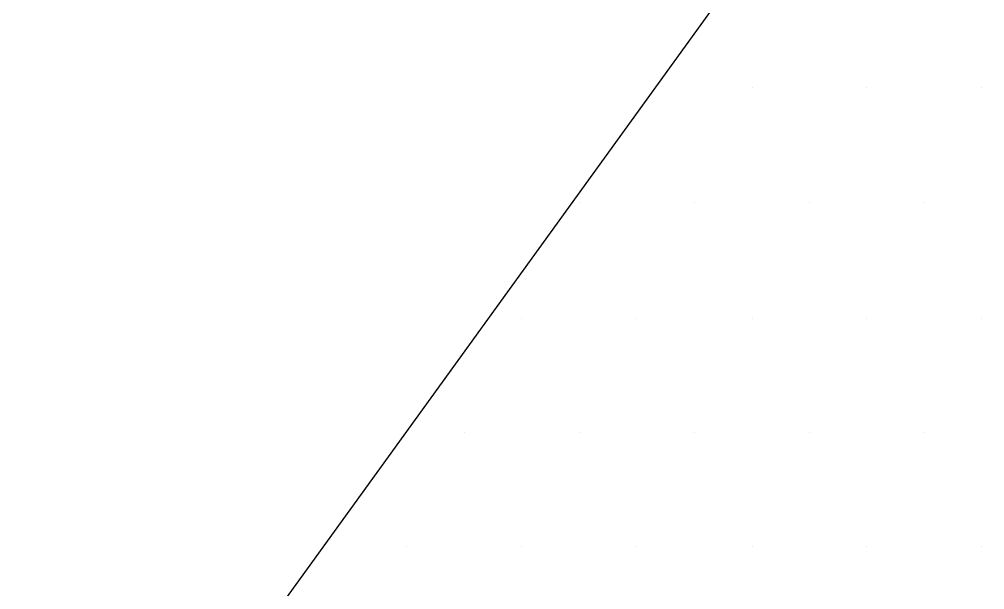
# Paper-space layout 'TOP_A1_00200_01-01-2017_MODELE' of a CAD drawing. Header units: millimetres. Extents: x -52 to 293, y -3 to 294.
# Drawn here: x 202.1538 to 202.6162, y 124.7073 to 124.9806 of the extents above; entities that cross this region are included whole.
import ezdxf

# ---------------------------------------------------------------- set-up
doc = ezdxf.new("R2010")
doc.units = ezdxf.units.MM
doc.header["$LTSCALE"] = 2
doc.linetypes.add('CACHEX2', pattern=[0.75, 0.5, -0.25])
for name, color, linetype in [('CALQUE_7', 4, 'Continuous'), ('CARTOUCHE', 7, 'Continuous'), ('rosace', 7, 'Continuous')]:
    doc.layers.add(name, color=color, linetype=linetype)

# ---------------------------------------------------------------- blocks, each defined once
blk = doc.blocks.new('A$C715108E3')
at = {"layer": 'CALQUE_7', "color": 131}
for p, q in [((-16.33512, -22.22945), (-16.33512, -22.22945)), ((-16.25772, -22.22945), (-16.25772, -22.22945)), ((-16.16664, -22.22945), (-16.16664, -22.22945)), ((-16.07443, -22.22945), (-16.07443, -22.22945)), ((-16.40165, -22.32091), (-16.40165, -22.32091)), ((-16.39528, -22.32091), (-16.39528, -22.32091)), ((-16.30401, -22.32091), (-16.30401, -22.32091)), ((-16.21199, -22.32091), (-16.21199, -22.32091)), ((-16.12035, -22.32091), (-16.12035, -22.32091)), ((-16.46762, -22.41349), (-16.46762, -22.41349)), ((-16.44176, -22.41349), (-16.44176, -22.41349)), ((-16.34974, -22.41349), (-16.34974, -22.41349)), ((-16.25772, -22.41349), (-16.25772, -22.41349)), ((-16.16664, -22.41349), (-16.16664, -22.41349)), ((-16.07443, -22.41349), (-16.07443, -22.41349)), ((-16.53415, -22.50476), (-16.53415, -22.50476)), ((-16.4873, -22.50476), (-16.4873, -22.50476)), ((-16.39528, -22.50476), (-16.39528, -22.50476)), ((-16.30401, -22.50476), (-16.30401, -22.50476)), ((-16.21199, -22.50476), (-16.21199, -22.50476)), ((-16.12035, -22.50476), (-16.12035, -22.50476)), ((-16.6005, -22.59603), (-16.6005, -22.59603)), ((-16.53359, -22.59603), (-16.53359, -22.59603)), ((-16.44176, -22.59603), (-16.44176, -22.59603)), ((-16.34974, -22.59603), (-16.34974, -22.59603)), ((-16.25772, -22.59603), (-16.25772, -22.59603)), ((-16.16664, -22.59603), (-16.16664, -22.59603)), ((-16.07443, -22.59603), (-16.07443, -22.59603))]:
    blk.add_line(p, q, dxfattribs=at)
blk.add_lwpolyline([(-13.895, -18.91336), (-20.37125, -18.25967), (-20.2455, -18.59907), (-19.50372, -19.90628), (-19.46586, -20.00748), (-15.06427, -20.47189), (-16.75155, -22.80481), (-16.3741, -23.13222), (-15.82067, -23.53479), (-15.45634, -23.79904), (-13.73308, -21.48561)], dxfattribs=at)
blk = doc.blocks.new('A$C581E6685')
at = {"layer": 'rosace', "color": 32, "linetype": 'CACHEX2', "ltscale": 1.5}
blk.add_ellipse((-38.05384, 23.81385), major_axis=(-19.03106, -3.53396), ratio=0.590567, dxfattribs=at)
at = {"layer": 'rosace', "color": 32}
blk.add_ellipse((-37.61436, 23.84992), major_axis=(-13.57677, -4.28389), ratio=0.791971, dxfattribs=at)
at = {"layer": 'CARTOUCHE'}
blk.add_blockref('A$C715108E3', (-31.67392, 36.3189), dxfattribs=at)

psp = doc.layouts.new('TOP_A1_00200_01-01-2017_MODELE')

# ---------------------------------------------------------------- linework, layer by layer
at = {"layer": 'CARTOUCHE'}
psp.add_rational_spline([(193.99311, 140.73587), (193.99311, 129.84471), (193.99311, 118.95355), (193.99311, 115.11355), (197.83311, 115.11355), (243.37237, 115.11355), (288.91164, 115.11355), (292.75164, 115.11355), (292.75164, 118.95355), (292.75164, 129.84471), (292.75164, 140.73587), (292.75164, 144.57587), (288.91164, 144.57587), (243.37237, 144.57587), (197.83311, 144.57587), (193.99311, 144.57587), (193.99311, 140.73587)], [1, 1, 1, 0.707106781187, 1, 1, 1, 0.707106781187, 1, 1, 1, 0.707106781187, 1, 1, 1, 0.707106781187, 1], degree=2, knots=[0, 0, 0, 1, 1, 2.570796, 2.570796, 3.570796, 3.570796, 5.141593, 5.141593, 6.141593, 6.141593, 7.712389, 7.712389, 8.712389, 8.712389, 10.283185, 10.283185, 10.283185], dxfattribs=at)

# ---------------------------------------------------------------- block references
at = {"layer": 'CARTOUCHE', "xscale": 0.6, "yscale": 0.6, "zscale": 0.6}
psp.add_blockref('A$C581E6685', (231.26385, 116.49412), dxfattribs=at)

doc.saveas('drawing.dxf')
